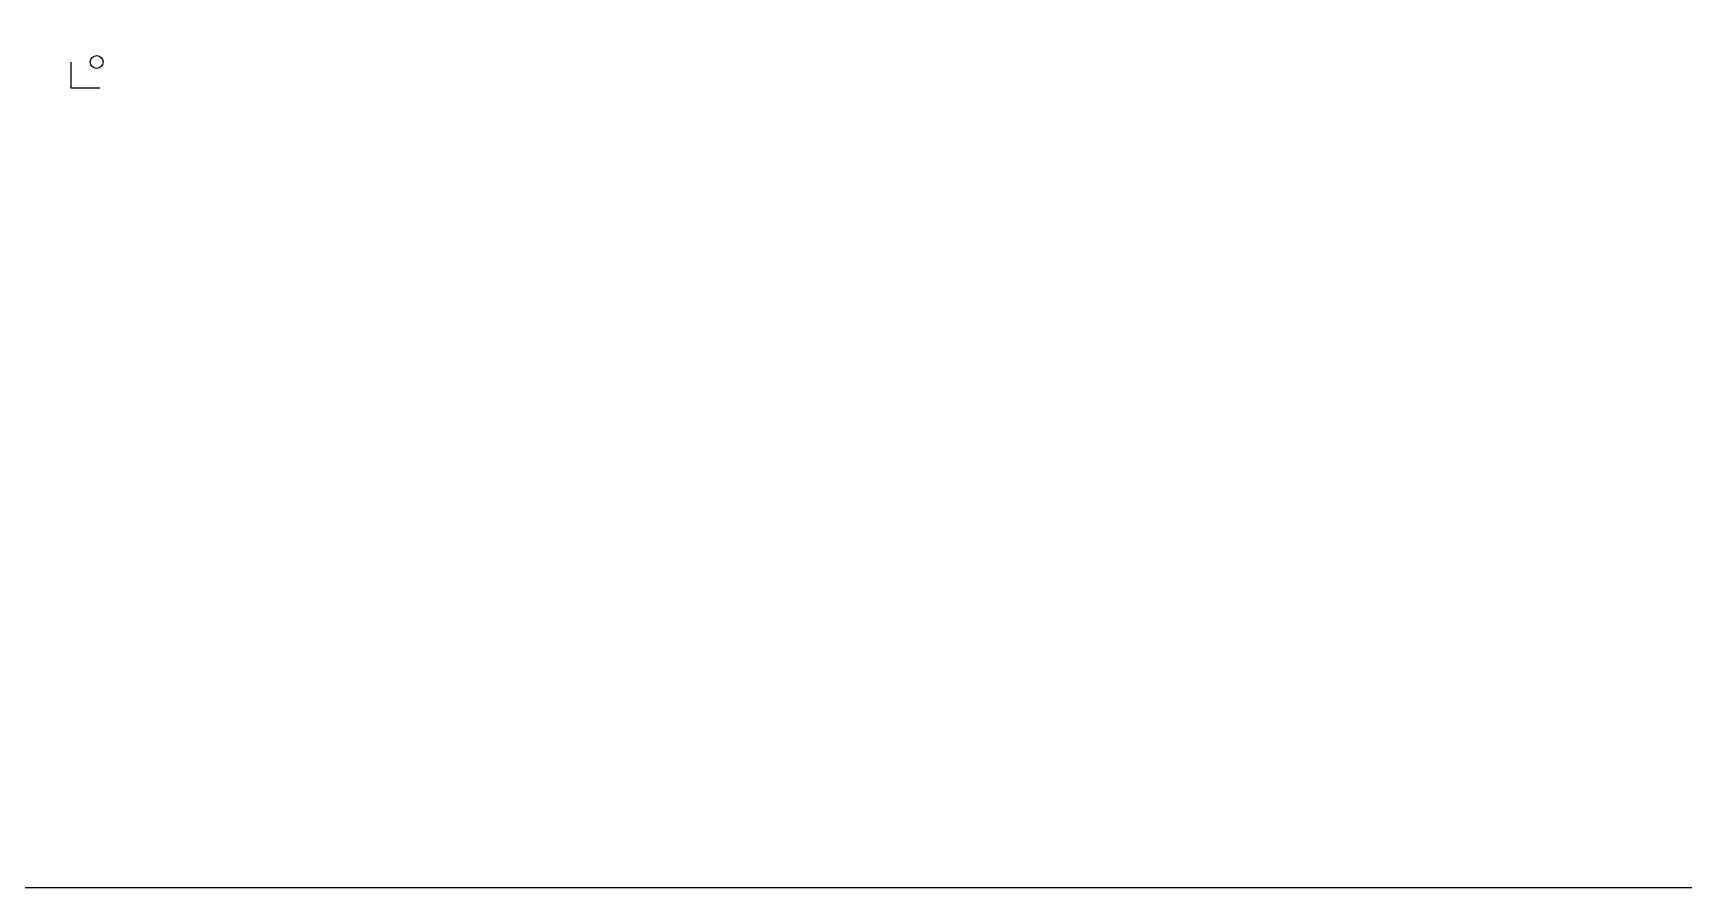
# Model space of a CAD drawing. Header units: millimetres. Extents: x -46397 to 283259, y -8690 to 23983.
# Drawn here: x 262558 to 274474, y -8690 to -2518 of the extents above; entities that cross this region are included whole.
import ezdxf

# ---------------------------------------------------------------- set-up
doc = ezdxf.new("R2010")
doc.units = ezdxf.units.MM
doc.layers.add('Dtext', color=255, linetype='Continuous', lineweight=20)
doc.styles.add('Chu va so', font='arial.ttf')
doc.styles.add('TCVN', font='arial.ttf')

# ---------------------------------------------------------------- blocks, each defined once
blk = doc.blocks.new('*U1840')
at = {"lineweight": 25, "elevation": 0}
blk.add_lwpolyline([(-377, -410), (-377, -615), (-147, -615)], dxfattribs=at)
at = {"lineweight": 25}
blk.add_circle((-171, -409, 0), 50.8, dxfattribs=at)
at = {"layer": 'Dtext', "ltscale": 0.1}
for tag, p, height, style in [('FOR_APPROVAL3', (13507, 4117, -1), 87.6, 'TCVN'), ('REV_3', (12777, 4123), 73, 'TCVN'), ('REV_2', (12777, 3850), 73, 'TCVN'), ('FOR_APPROVAL2', (13507, 3845, -1), 87.6, 'TCVN'), ('REV_1', (12777, 3578), 73, 'TCVN'), ('FOR_APPROVAL1', (13507, 3573, -1), 87.6, 'TCVN'), ('REV_0', (12777, 3305), 73, 'TCVN'), ('NGUOI_VE', (14284, 3301, -1), 87.6, 'TCVN'), ('NGUOI_KIEM_2', (15058, 3301, -1), 87.6, 'TCVN'), ('NGUOI_DUYET', (15993, 3301, -1), 87.6, 'TCVN'), ('1.1_A4', (16040, 166, -1), 87.6, 'Chu va so'), ('A4_A4', (16331, 166, -1), 87.6, 'Chu va so'), ('REV.', (16571, 166, -1), 87.6, 'Chu va so')]:
    blk.add_attdef(tag, p, '', height=height, dxfattribs=dict(at, style=style))
for tag, p, height, style, width in [('NGAY_REV03', (12962, 4117, -1), 75.9, 'TCVN', 0.95), ('NGAY_REV02', (12962, 3845, -1), 75.9, 'TCVN', 0.95), ('NGAY_REV01', (12962, 3573, -1), 75.9, 'TCVN', 0.95), ('NGAY_REV0', (12962, 3300, -1), 75.9, 'TCVN', 0.95), ('DWD.NO', (12955, 71, -1), 117, 'Chu va so', 0.85)]:
    blk.add_attdef(tag, p, '', height=height, dxfattribs=dict(at, style=style, width=width))
at = {"layer": 'Dtext', "lineweight": 25, "ltscale": 0.1, "style": 'Chu va so'}
for tag, p, height in [('PROJECT_CODE', (13799, 1372), 175), ('TITLE1', (13041, 1046, -1), 117), ('TITLE2', (13041, 772, -1), 117), ('TITLE3', (13041, 499, -1), 117)]:
    blk.add_attdef(tag, p, '', height=height, dxfattribs=at)

msp = doc.modelspace()

# ---------------------------------------------------------------- linework, layer by layer
msp.add_lwpolyline([(-5297.58, 11840.68), (283258.8, 11840.68), (283258.8, -8689.89), (-5297.58, -8689.89)], close=True)

# ---------------------------------------------------------------- next in the draw order: block references
at = {"xscale": 0.9084576280678549, "yscale": 0.9084576280678549, "zscale": 0.9084576280678549}
msp.add_blockref('*U1840', (263172.63, -2355.82), dxfattribs=at)

doc.saveas('drawing.dxf')
